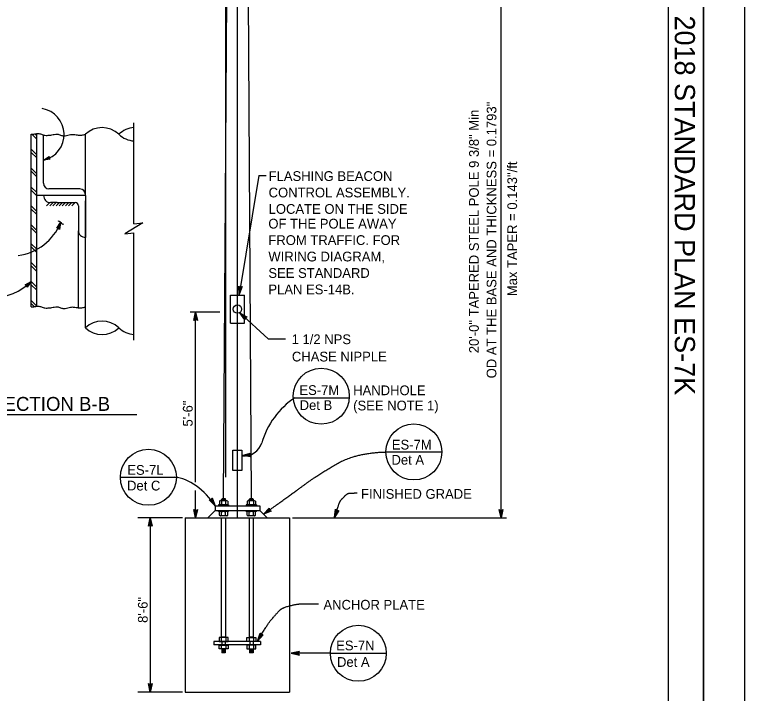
# Model space of a CAD drawing. Extents: x -894 to 1988, y -476 to 1411.
# Drawn here: x 342 to 866, y -180 to 307 of the extents above; entities that cross this region are included whole.
import ezdxf

# ---------------------------------------------------------------- set-up
doc = ezdxf.new("R2010")
doc.units = 0
for name, color, linetype in [('10 Sheet Format', 7, 'Continuous'), ('56 Stage 3 Anno', 7, 'Continuous'), ('57 Undefined', 7, 'Continuous'), ('59 Sndwall Anno', 7, 'Continuous'), ('60 Nongeo Data', 7, 'Continuous')]:
    doc.layers.add(name, color=color, linetype=linetype)

msp = doc.modelspace()

# ---------------------------------------------------------------- linework, layer by layer
at = {"layer": '10 Sheet Format'}
for p, q in [((836.58, 668.96), (836.58, -431.04)), ((811.55, -406.04), (811.55, 643.96))]:
    msp.add_line(p, q, dxfattribs=at)
for points in [[(-894.04, 713.56), (865.96, 713.56), (865.96, -476.44), (-894.04, -476.44)], [(-863.43, -431.04), (836.58, -431.04), (836.58, 668.96), (-863.43, 668.96)]]:
    msp.add_lwpolyline(points, close=True, dxfattribs=at)
at = {"layer": '56 Stage 3 Anno'}
for p, q in [((493.37, -25.16), (493.37, 454.84)), ((501.79, -54.46), (501.79, 425.54)), ((691.14, -54.46), (691.14, 423.54)), ((362.4, 202.54), (366.56, 205.17)), ((363.45, 202.92), (366.48, 204.84)), ((364.48, 203.29), (366.44, 204.53)), ((366.56, 205.17), (366.32, 203.95)), ((366.56, 205.17), (366.56, 205.17)), ((367.28, 203.16), (362.4, 202.54)), ((362.4, 202.54), (362.4, 202.54)), ((367.02, 203.37), (363.44, 202.92)), ((366.75, 203.58), (364.48, 203.29)), ((365.52, 203.67), (366.36, 204.19)), ((366.52, 203.79), (365.52, 203.67)), ((366.32, 203.95), (367.28, 203.16)), ((367.28, 203.16), (367.28, 203.16)), ((517.08, 191.53), (503.02, 106.04)), ((517.08, 191.53), (522.33, 191.53)), ((372, 153.62), (374.81, 157.66)), ((372, 153.62), (374.81, 157.66)), ((374.81, 157.66), (373.98, 152.81)), ((374.81, 157.66), (373.98, 152.81)), ((374.81, 157.66), (374.81, 157.66)), ((374.81, 157.66), (374.81, 157.66)), ((373.24, 153.81), (372, 153.62)), ((373.24, 153.81), (372, 153.62)), ((372, 153.62), (372, 153.62)), ((372, 153.62), (372, 153.62)), ((372.33, 153.67), (374.39, 156.64)), ((372.33, 153.67), (374.39, 156.64)), ((372.67, 153.74), (373.97, 155.62)), ((372.67, 153.74), (373.97, 155.62)), ((372.98, 153.76), (373.55, 154.59)), ((372.98, 153.76), (373.55, 154.59)), ((373.98, 152.81), (373.24, 153.81)), ((373.98, 152.81), (373.24, 153.81)), ((373.55, 154.59), (373.39, 153.62)), ((373.55, 154.59), (373.39, 153.62)), ((373.97, 155.62), (373.58, 153.33)), ((373.97, 155.62), (373.58, 153.33)), ((374.39, 156.63), (373.79, 153.1)), ((374.39, 156.63), (373.79, 153.1)), ((373.98, 152.81), (373.98, 152.81)), ((373.98, 152.81), (373.98, 152.81)), ((349.36, 112.86), (353.63, 115.3)), ((350.55, 112.5), (349.36, 112.86)), ((349.36, 112.86), (349.36, 112.86)), ((349.68, 112.76), (352.81, 114.56)), ((350.01, 112.68), (351.99, 113.81)), ((350.3, 112.57), (351.17, 113.07)), ((350.8, 111.28), (350.55, 112.5)), ((351.17, 113.07), (350.6, 112.26)), ((351.99, 113.81), (350.66, 111.92)), ((352.81, 114.55), (350.74, 111.62)), ((353.63, 115.3), (350.8, 111.28)), ((350.8, 111.28), (350.8, 111.28)), ((353.63, 115.3), (353.63, 115.3)), ((489.05, 93.42), (467.74, 93.42)), ((470.4, 87.42), (471.74, 93.42)), ((470.76, 87.63), (471.74, 92.04)), ((471.11, 87.87), (471.74, 90.66)), ((471.46, 88.04), (471.74, 89.27)), ((471.74, 93.42), (471.74, 93.42)), ((471.74, 93.42), (473.07, 87.42)), ((471.74, -28.77), (471.74, 93.42)), ((471.74, 92.03), (472.71, 87.65)), ((471.74, 90.66), (472.36, 87.83)), ((471.74, 89.27), (472, 88.07)), ((523.88, 74.25), (503.55, 92.91)), ((507.07, 87.86), (503.55, 92.91)), ((503.55, 92.91), (503.55, 92.91)), ((503.55, 92.91), (508.87, 89.83)), ((507.15, 88.27), (504.57, 91.97)), ((504.58, 91.97), (508.46, 89.72)), ((507.22, 88.69), (505.59, 91.04)), ((505.59, 91.04), (508.09, 89.59)), ((507.32, 89.07), (506.6, 90.1)), ((506.6, 90.1), (507.68, 89.48)), ((507.38, 89.39), (507.07, 87.86)), ((508.87, 89.83), (507.38, 89.39)), ((508.87, 89.83), (508.87, 89.83)), ((471.74, 88.22), (470.4, 87.42)), ((470.4, 87.42), (470.4, 87.42)), ((473.07, 87.42), (471.74, 88.22)), ((473.07, 87.42), (473.07, 87.42)), ((507.07, 87.86), (507.07, 87.86)), ((523.88, 74.25), (536.27, 74.25)), ((505.13, -9.65), (510.91, -7.85)), ((511.13, -10.46), (505.13, -9.65)), ((505.13, -9.65), (505.13, -9.65)), ((510.89, -10.13), (506.49, -9.54)), ((506.5, -9.53), (510.71, -8.22)), ((507.84, -9.42), (510.56, -8.57)), ((510.63, -9.8), (507.84, -9.42)), ((509.2, -9.31), (510.36, -8.94)), ((510.43, -9.47), (509.2, -9.31)), ((510.91, -7.85), (510.23, -9.22)), ((510.23, -9.22), (511.13, -10.46)), ((510.91, -7.85), (510.91, -7.85)), ((511.13, -10.46), (511.13, -10.46)), ((471.74, -54.46), (471.74, -34.67)), ((481.4, -41.37), (482.95, -41.33)), ((485.76, -45.71), (481.4, -41.37)), ((481.4, -41.37), (481.4, -41.37)), ((485.01, -44.54), (481.83, -41.38)), ((484.27, -43.38), (482.22, -41.34)), ((483.53, -42.22), (482.65, -41.34)), ((482.95, -41.33), (483.65, -39.93)), ((483.09, -41.03), (483.53, -42.22)), ((483.29, -40.7), (484.27, -43.38)), ((483.47, -40.31), (485.01, -44.55)), ((483.65, -39.93), (483.65, -39.93)), ((483.65, -39.93), (485.76, -45.71)), ((485.76, -45.71), (485.76, -45.71)), ((471.74, -54.46), (470.41, -48.46)), ((470.41, -48.46), (470.41, -48.46)), ((470.41, -48.46), (471.74, -49.26)), ((471.74, -54.46), (470.41, -48.46)), ((470.41, -48.46), (470.41, -48.46)), ((470.41, -48.46), (471.74, -49.26)), ((471.74, -53.07), (470.77, -48.69)), ((471.74, -53.07), (470.77, -48.69)), ((471.74, -51.7), (471.12, -48.87)), ((471.74, -51.7), (471.12, -48.87)), ((471.74, -50.32), (471.47, -49.11)), ((471.74, -50.32), (471.47, -49.11)), ((471.74, -49.26), (473.08, -48.46)), ((473.08, -48.46), (471.74, -54.46)), ((471.74, -49.26), (473.08, -48.46)), ((473.08, -48.46), (471.74, -54.46)), ((472.72, -48.68), (471.74, -53.08)), ((472.72, -48.68), (471.74, -53.08)), ((472.36, -48.91), (471.74, -51.7)), ((472.36, -48.91), (471.74, -51.7)), ((472.02, -49.09), (471.74, -50.32)), ((472.02, -49.09), (471.74, -50.32)), ((473.08, -48.46), (473.08, -48.46)), ((473.08, -48.46), (473.08, -48.46)), ((571.47, -54.22), (572.12, -48.21)), ((574.61, -49.05), (571.47, -54.22)), ((571.9, -52.92), (572.38, -48.54)), ((574.21, -49.14), (571.9, -52.93)), ((572.12, -48.21), (572.12, -48.21)), ((572.12, -48.21), (573.11, -49.37)), ((572.34, -51.64), (572.65, -48.81)), ((573.8, -49.24), (572.34, -51.64)), ((572.78, -50.36), (572.91, -49.14)), ((573.42, -49.3), (572.78, -50.36)), ((573.11, -49.37), (574.61, -49.05)), ((574.61, -49.05), (574.61, -49.05)), ((691.14, -54.46), (689.81, -48.46)), ((689.81, -48.46), (689.81, -48.46)), ((689.81, -48.46), (691.14, -49.26)), ((691.14, -53.07), (690.17, -48.69)), ((691.14, -51.7), (690.52, -48.87)), ((691.14, -50.32), (690.87, -49.11)), ((691.14, -49.26), (692.48, -48.46)), ((692.48, -48.46), (691.14, -54.46)), ((692.12, -48.68), (691.14, -53.08)), ((691.76, -48.91), (691.14, -51.7)), ((691.42, -49.09), (691.14, -50.32)), ((692.48, -48.46), (692.48, -48.46)), ((462.29, -54.46), (430.29, -54.46)), ((437.86, -60.46), (439.21, -54.46)), ((437.86, -60.46), (439.21, -54.46)), ((438.22, -60.24), (439.2, -55.84)), ((438.22, -60.24), (439.2, -55.84)), ((438.58, -60.01), (439.2, -57.22)), ((438.58, -60.01), (439.2, -57.22)), ((439.2, -57.22), (439.83, -60.05)), ((439.2, -57.22), (439.83, -60.05)), ((439.21, -54.46), (439.21, -179.46)), ((439.21, -54.46), (439.21, -54.46)), ((439.21, -54.46), (440.53, -60.46)), ((439.21, -54.46), (439.21, -54.46)), ((439.21, -54.46), (440.53, -60.46)), ((439.21, -55.85), (440.18, -60.23)), ((439.21, -55.85), (440.18, -60.23)), ((471.74, -54.46), (471.74, -54.46)), ((471.74, -54.46), (471.74, -54.46)), ((541.29, -54.46), (661.94, -54.46)), ((571.47, -54.22), (571.47, -54.22)), ((661.94, -54.46), (695.14, -54.46)), ((691.14, -54.46), (691.14, -54.46)), ((439.21, -59.66), (437.86, -60.46)), ((439.21, -59.66), (437.86, -60.46)), ((437.86, -60.46), (437.86, -60.46)), ((437.86, -60.46), (437.86, -60.46)), ((438.93, -59.83), (439.2, -58.6)), ((438.93, -59.83), (439.2, -58.6)), ((439.2, -58.6), (439.47, -59.81)), ((439.2, -58.6), (439.47, -59.81)), ((440.53, -60.46), (439.21, -59.66)), ((440.53, -60.46), (439.21, -59.66)), ((440.53, -60.46), (440.53, -60.46)), ((440.53, -60.46), (440.53, -60.46)), ((546.41, -150.33), (540.41, -151.67)), ((568.22, -151.67), (540.41, -151.67)), ((540.41, -151.67), (540.41, -151.67)), ((540.41, -151.67), (546.41, -153)), ((546.2, -150.69), (541.79, -151.67)), ((541.8, -151.68), (546.18, -152.64)), ((545.96, -151.05), (543.18, -151.67)), ((543.18, -151.67), (546, -152.3)), ((545.79, -151.4), (544.56, -151.67)), ((544.56, -151.67), (545.77, -151.94)), ((545.61, -151.67), (546.41, -150.33)), ((546.41, -153), (545.61, -151.67)), ((546.41, -150.33), (546.41, -150.33)), ((546.41, -153), (546.41, -153)), ((439.21, -179.46), (437.87, -173.46)), ((437.87, -173.46), (437.87, -173.46)), ((437.87, -173.46), (439.21, -174.26)), ((439.21, -179.46), (437.87, -173.46)), ((437.87, -173.46), (437.87, -173.46)), ((437.87, -173.46), (439.21, -174.26)), ((439.2, -178.07), (438.23, -173.69)), ((439.2, -178.07), (438.23, -173.69)), ((439.21, -176.7), (438.58, -173.87)), ((439.21, -176.7), (438.58, -173.87)), ((439.21, -175.32), (438.94, -174.11)), ((439.21, -175.32), (438.94, -174.11)), ((439.21, -174.26), (440.54, -173.46)), ((440.54, -173.46), (439.21, -179.46)), ((439.21, -174.26), (440.54, -173.46)), ((440.54, -173.46), (439.21, -179.46)), ((440.19, -173.68), (439.21, -178.08)), ((440.19, -173.68), (439.21, -178.08)), ((439.83, -173.91), (439.21, -176.7)), ((439.83, -173.91), (439.21, -176.7)), ((439.48, -174.09), (439.21, -175.32)), ((439.48, -174.09), (439.21, -175.32)), ((440.54, -173.46), (440.54, -173.46)), ((440.54, -173.46), (440.54, -173.46)), ((462.29, -179.46), (430.29, -179.46)), ((439.21, -179.46), (439.21, -179.46)), ((439.21, -179.46), (439.21, -179.46))]:
    msp.add_line(p, q, dxfattribs=at)
for points in [[(501.79, 301.54), (501.79, 305.54)], [(501.79, 278.54), (501.79, 298.54)], [(501.79, 271.54), (501.79, 275.54)], [(501.79, 248.54), (501.79, 268.54)], [(501.79, 241.54), (501.79, 245.54)], [(501.79, 218.54), (501.79, 238.54)], [(501.79, 211.54), (501.79, 215.54)], [(501.79, 188.54), (501.79, 208.54)], [(501.79, 181.54), (501.79, 185.54)], [(501.79, 158.54), (501.79, 178.54)], [(501.79, 151.54), (501.79, 155.54)], [(501.79, 128.54), (501.79, 148.54)], [(501.79, 121.54), (501.79, 125.54)], [(501.79, 98.54), (501.79, 118.54)], [(501.79, 91.54), (501.79, 95.54)], [(501.79, 68.54), (501.79, 88.54)], [(501.79, 61.54), (501.79, 65.54)], [(501.79, 38.54), (501.79, 58.54)], [(501.79, 31.54), (501.79, 35.54)], [(501.79, 8.54), (501.79, 28.54)], [(501.79, 1.54), (501.79, 5.54)], [(501.79, -21.46), (501.79, -1.46)], [(501.79, -28.46), (501.79, -24.46)], [(501.79, -51.46), (501.79, -31.46)]]:
    msp.add_lwpolyline(points, dxfattribs=at)
for points in [[(505.28, 111.65), (503.02, 106.04), (502.69, 112.08), (503, 111.82), (503.24, 107.39), (504.9, 111.5), (504.52, 111.36), (503.47, 108.72), (503.31, 111.55), (503.62, 111.29), (503.69, 110.06), (504.15, 111.21), (503.85, 111.09), (502.69, 112.08), (503.85, 111.09)], [(526, -49.5), (520.42, -51.83), (524.48, -47.35), (524.51, -47.76), (521.53, -51.04), (525.63, -49.33), (525.25, -49.17), (522.64, -50.26), (524.54, -48.16), (524.57, -48.57), (523.75, -49.48), (524.88, -49), (524.59, -48.88), (524.48, -47.35), (524.59, -48.88)], [(520.36, -138.43), (516.28, -142.9), (518.08, -137.12), (518.27, -137.48), (516.96, -141.71), (519.95, -138.44), (519.54, -138.44), (517.63, -140.54), (518.47, -137.83), (518.67, -138.19), (518.31, -139.36), (519.14, -138.45), (518.82, -138.46), (518.08, -137.12), (518.82, -138.46)]]:
    msp.add_lwpolyline(points, close=True, dxfattribs=at)
for centre, radius, start, end in [((358.39, 220.97), 18.89, 283.1884, 80.4138), ((339.15, 172.16), 38.49, 277.8051, 337.873), ((373.26, 156.71), 1.91, 28.5495, 105.448), ((376.61, 158.53), 1.91, 208.5495, 285.448), ((323.24, 147.38), 44.19, 273.2996, 313.4449), ((576.37, -17.48), 59.59, 124.0262, 163.4845), ((506.79, 3.15), 12.98, 262.8891, 343.4845)]:
    msp.add_arc(centre, radius, start, end, dxfattribs=at)
msp.add_ellipse((467.5, -51.39), major_axis=(20.4, -23.3), ratio=0.582821, start_param=1.317582, end_param=2.609734, dxfattribs=at)
for points in [[(520.42, -51.83), (540.63, -37.51), (559.09, -23.74), (586.91, -7.62), (608.44, -7.07)], [(571.47, -54.22), (573.8, -47.29), (575.34, -42.39), (577.76, -39.97), (580.91, -36.67), (584.35, -36.6), (587.72, -36.45)], [(516.28, -142.9), (523.05, -131.06), (529.48, -123.62), (533.87, -118.88), (545.04, -116.17), (549.1, -116.17), (559.92, -116.17)]]:
    msp.add_open_spline(points, degree=2, dxfattribs=at)
at = {"layer": '57 Undefined'}
for p, q in [((541.96, 31.91), (582.12, 31.91)), ((327.18, 19.87), (429.64, 19.87)), ((608.44, -7.07), (648.65, -7.07)), ((417.72, -25.28), (457.93, -25.28)), ((568.54, -151.67), (608.75, -151.67))]:
    msp.add_line(p, q, dxfattribs=at)
for centre in [(562.04, 32.98), (628.54, -7.07), (437.82, -25.28), (588.64, -151.67)]:
    msp.add_circle(centre, 20.11, dxfattribs=at)
at = {"layer": '59 Sndwall Anno'}
for p, q in [((354.16, 221.12), (357.6, 217.68)), ((356.22, 221.33), (357.6, 219.94)), ((353.6, 210.37), (357.6, 206.37)), ((353.6, 208.1), (357.6, 204.1)), ((353.6, 196.79), (357.6, 192.79)), ((353.6, 194.53), (357.6, 190.53)), ((353.6, 183.21), (357.6, 179.21)), ((353.6, 180.95), (357.6, 176.95)), ((353.6, 169.64), (357.6, 165.64)), ((367.11, 172.07), (364.7, 169.66)), ((369.36, 172.06), (366.96, 169.66)), ((371.63, 172.06), (369.23, 169.66)), ((373.89, 172.06), (371.49, 169.66)), ((376.15, 172.06), (373.75, 169.66)), ((378.41, 172.06), (376.01, 169.66)), ((380.68, 172.06), (378.28, 169.66)), ((382.94, 172.06), (380.54, 169.66)), ((385.2, 172.06), (382.8, 169.66)), ((353.6, 167.38), (357.6, 163.38)), ((353.6, 156.06), (357.6, 152.06)), ((353.6, 153.8), (357.6, 149.8)), ((353.6, 142.49), (357.6, 138.49)), ((353.6, 140.22), (357.6, 136.22)), ((353.6, 128.91), (357.6, 124.91)), ((353.6, 126.65), (357.6, 122.65)), ((353.6, 115.33), (357.6, 111.33)), ((353.6, 113.07), (357.6, 109.07)), ((353.6, 101.76), (357.6, 97.76)), ((353.6, 99.49), (355.81, 97.29))]:
    msp.add_line(p, q, dxfattribs=at)
at = {"layer": '60 Nongeo Data'}
for p, q in [((508.81, 423.49), (511.7, -40.43)), ((491.88, -40.43), (494.51, 378.37)), ((427.43, 156.73), (427.43, 229.4)), ((353.6, 97.06), (353.6, 221.06)), ((357.6, 97.48), (357.6, 221.48)), ((362.4, 185.86), (362.4, 220.73)), ((392.6, 177.06), (392.6, 221.06)), ((388.6, 181.86), (366.4, 181.86)), ((392.6, 177.06), (357.6, 177.06)), ((362.6, 177.06), (362.6, 177.11)), ((362.6, 177.06), (362.6, 176.86)), ((392.6, 177.06), (392.6, 177.86)), ((392.6, 177.06), (392.6, 147.06)), ((392.6, 82.13), (392.6, 173.29)), ((372.4, 172.06), (367.44, 172.06)), ((372.4, 172.06), (385.2, 172.06)), ((387.6, 169.66), (387.6, 151.86)), ((387.6, 96.52), (387.6, 151.86)), ((427.43, 73.18), (427.43, 150.33)), ((496.79, 85.54), (496.79, 105.54)), ((496.79, 105.54), (506.79, 105.54)), ((506.79, 85.54), (506.79, 105.54)), ((496.79, 85.54), (506.79, 85.54)), ((490.98, -40.43), (490.31, -41.1)), ((490.31, -42.1), (490.31, -41.1)), ((490.31, -41.1), (493.31, -41.1)), ((490.98, -40.43), (492.65, -40.43)), ((492.65, -40.43), (493.31, -41.1)), ((493.31, -42.1), (493.31, -41.1)), ((510.94, -40.43), (510.27, -41.1)), ((510.27, -42.1), (510.27, -41.1)), ((510.27, -41.1), (513.27, -41.1)), ((510.94, -40.43), (512.6, -40.43)), ((512.6, -40.43), (513.27, -41.1)), ((513.27, -42.1), (513.27, -41.1)), ((485.79, -45.71), (517.79, -45.71)), ((485.79, -45.71), (485.79, -49.21)), ((488.15, -45.04), (488.15, -45.71)), ((495.48, -45.04), (488.15, -45.04)), ((488.8, -42.41), (488.8, -44.74)), ((494.08, -42.1), (489.55, -42.1)), ((490.31, -42.41), (490.31, -44.74)), ((493.32, -42.41), (493.32, -44.74)), ((494.83, -42.41), (494.83, -44.74)), ((495.48, -45.04), (495.48, -45.71)), ((508.1, -45.04), (508.1, -45.71)), ((515.44, -45.04), (508.1, -45.04)), ((508.75, -42.41), (508.75, -44.74)), ((514.03, -42.1), (509.51, -42.1)), ((510.26, -42.41), (510.26, -44.74)), ((513.28, -42.41), (513.28, -44.74)), ((514.79, -42.41), (514.79, -44.74)), ((515.44, -45.04), (515.44, -45.71)), ((517.79, -45.71), (517.79, -49.21)), ((485.79, -49.21), (480.54, -54.46)), ((485.79, -49.21), (517.79, -49.21)), ((488.15, -49.88), (488.15, -49.21)), ((495.48, -49.88), (488.15, -49.88)), ((488.8, -52.51), (488.8, -50.18)), ((490.31, -52.51), (490.31, -50.18)), ((493.32, -52.51), (493.32, -50.18)), ((494.83, -52.51), (494.83, -50.18)), ((495.48, -49.88), (495.48, -49.21)), ((508.1, -49.88), (508.1, -49.21)), ((515.44, -49.88), (508.1, -49.88)), ((508.75, -52.51), (508.75, -50.18)), ((510.26, -52.51), (510.26, -50.18)), ((513.28, -52.51), (513.28, -50.18)), ((514.79, -52.51), (514.79, -50.18)), ((515.44, -49.88), (515.44, -49.21)), ((517.79, -49.21), (523.04, -54.46)), ((464.29, -54.46), (464.29, -179.46)), ((464.29, -54.46), (539.29, -54.46)), ((494.08, -52.82), (489.55, -52.82)), ((490.31, -140.27), (490.31, -54.46)), ((493.31, -54.46), (493.31, -140.23)), ((514.03, -52.82), (509.51, -52.82)), ((510.27, -54.46), (510.27, -140.27)), ((511.79, -54.46), (539.29, -54.46)), ((513.27, -140.23), (513.27, -54.46)), ((539.29, -54.46), (539.29, -179.46)), ((490.19, -140.44), (490.19, -143.09)), ((490.62, -139.75), (492.86, -139.75)), ((490.62, -140.08), (492.86, -140.08)), ((493.44, -140.44), (493.44, -143.09)), ((510.18, -140.44), (510.18, -143.09)), ((510.64, -139.75), (512.87, -139.75)), ((510.64, -140.08), (512.87, -140.08)), ((513.43, -140.44), (513.43, -143.09)), ((518.41, -143.25), (484.9, -143.25)), ((484.9, -143.25), (484.9, -145.68)), ((518.41, -145.68), (484.9, -145.68)), ((490.19, -145.86), (490.19, -148.51)), ((490.58, -143.09), (490.58, -145.84)), ((493.01, -143.09), (493.01, -145.84)), ((493.44, -145.86), (493.44, -148.51)), ((510.18, -145.86), (510.18, -148.51)), ((510.6, -143.09), (510.6, -145.84)), ((513.04, -143.09), (513.04, -145.84)), ((513.43, -145.86), (513.43, -148.51)), ((518.41, -143.25), (518.41, -145.68)), ((490.58, -148.51), (490.58, -151.35)), ((493.01, -151.35), (490.58, -151.35)), ((490.65, -148.99), (492.88, -148.99)), ((490.65, -149.32), (492.88, -149.32)), ((490.65, -149.7), (492.88, -149.7)), ((490.65, -150.07), (492.88, -150.07)), ((490.65, -150.45), (492.88, -150.45)), ((490.65, -150.8), (492.88, -150.8)), ((490.65, -151.08), (492.88, -151.08)), ((493.01, -148.51), (493.01, -151.35)), ((510.57, -148.51), (510.57, -151.35)), ((513, -151.35), (510.57, -151.35)), ((510.64, -148.99), (512.87, -148.99)), ((510.64, -149.32), (512.87, -149.32)), ((510.64, -149.7), (512.87, -149.7)), ((510.64, -150.07), (512.87, -150.07)), ((510.64, -150.45), (512.87, -150.45)), ((510.64, -150.8), (512.87, -150.8)), ((510.64, -151.08), (512.87, -151.08)), ((513, -148.51), (513, -151.35)), ((464.29, -179.46), (539.29, -179.46))]:
    msp.add_line(p, q, dxfattribs=at)
msp.add_lwpolyline([(427.43, 156.73), (433.83, 157.53), (421.03, 149.53), (427.43, 150.33)], dxfattribs=at)
for points in [[(498.49, -5.87), (504.98, -5.87), (504.98, -20.48), (498.49, -20.48)], [(495.04, -140.42), (488.59, -140.42), (488.59, -143.09), (495.04, -143.09)], [(508.57, -140.42), (515.03, -140.42), (515.03, -143.09), (508.57, -143.09)], [(495.04, -148.51), (488.59, -148.51), (488.59, -145.84), (495.04, -145.84)], [(508.57, -148.51), (515.03, -148.51), (515.03, -145.84), (508.57, -145.84)]]:
    msp.add_lwpolyline(points, close=True, dxfattribs=at)
msp.add_circle((501.79, 95.54), 3, dxfattribs=at)
for centre, radius, start, end in [((404.6, 208.53), 17.35, 46.2386, 133.7614), ((428.6, 208.53), 17.35, 93.8833, 133.7613), ((428.6, 233.59), 17.35, 226.2386, 266.1167), ((366.4, 185.86), 4, 180, 270), ((388.6, 177.86), 4, 0, 90), ((367.4, 176.86), 4.8, 177.61, 270), ((385.2, 169.66), 2.4, 0, 90), ((392.4, 151.86), 4.8, 180, 272.3887), ((404.6, 69.6), 17.35, 46.2386, 133.7614), ((404.6, 94.66), 17.35, 226.2386, 313.7614), ((428.6, 94.66), 17.35, 226.2386, 266.1165), ((489.55, -43.19), 1.09, 45.9647, 134.0353), ((489.55, -43.96), 1.09, 225.9647, 314.0353), ((491.81, -46.2), 4.09, 68.3259, 111.6741), ((491.81, -40.94), 4.09, 248.3259, 291.6741), ((494.08, -43.19), 1.09, 45.9647, 134.0353), ((494.08, -43.96), 1.09, 225.9647, 314.0353), ((509.51, -43.19), 1.09, 45.9647, 134.0353), ((509.51, -43.96), 1.09, 225.9647, 314.0353), ((511.77, -46.2), 4.09, 68.3259, 111.6741), ((511.77, -40.94), 4.09, 248.3259, 291.6741), ((514.03, -43.19), 1.09, 45.9647, 134.0353), ((514.03, -43.96), 1.09, 225.9647, 314.0353), ((489.55, -50.96), 1.09, 45.9647, 134.0353), ((491.81, -53.98), 4.09, 68.3259, 111.6741), ((494.08, -50.96), 1.09, 45.9647, 134.0353), ((509.51, -50.96), 1.09, 45.9647, 134.0353), ((511.77, -53.98), 4.09, 68.3259, 111.6741), ((514.03, -50.96), 1.09, 45.9647, 134.0353), ((489.55, -51.73), 1.09, 225.9647, 314.0353), ((491.81, -48.72), 4.09, 248.3259, 291.6741), ((494.08, -51.73), 1.09, 225.9647, 314.0353), ((509.51, -51.73), 1.09, 225.9647, 314.0353), ((511.77, -48.72), 4.09, 248.3259, 291.6741), ((514.03, -51.73), 1.09, 225.9647, 314.0353)]:
    msp.add_arc(centre, radius, start, end, dxfattribs=at)
for points in [[(353.6, 221.06), (355.58, 221.26), (358.57, 221.59), (361.05, 221.12), (363.47, 220.42), (366.79, 220.42), (370.2, 220.98), (372.44, 221.17), (374.73, 220.47), (377.07, 220), (381.04, 220.79), (382.63, 221.03), (385.06, 220.89), (388.33, 220.42), (390.05, 220.47), (392.6, 221.06)], [(353.6, 97.06), (355.58, 97.26), (358.57, 97.59), (361.05, 97.12), (363.47, 96.42), (366.79, 96.42), (370.2, 96.98), (372.44, 97.17), (374.73, 96.47), (377.07, 96), (381.04, 96.79), (382.63, 97.03), (385.06, 96.89), (388.33, 96.42), (390.05, 96.47), (392.6, 97.06)]]:
    msp.add_spline(points, degree=3, dxfattribs=at)

# ---------------------------------------------------------------- texts
at = {"layer": '10 Sheet Format'}
msp.add_text('2018 STANDARD PLAN ES-7K', height=14.5, rotation=270, dxfattribs=at).set_placement((815.95, 306.38))
at = {"layer": '57 Undefined'}
for s, p in [('OD AT THE BASE AND THICKNESS = 0.1793"', (687.81, 45.8)), ('20\'-0" TAPERED STEEL POLE 9 3/8" Min', (675.19, 63.85)), ('Max TAPER = 0.143"/ft', (702.68, 104.79)), ('5\'-6"', (469.63, 11.21)), ('8\'-6"', (437.34, -129.83))]:
    msp.add_text(s, height=7, rotation=90, dxfattribs=at).set_placement(p)
for s, height, p in [('FLASHING BEACON', 7, (524.2, 187.57)), ('CONTROL ASSEMBLY.', 7, (524.2, 175.76)), ('LOCATE ON THE SIDE', 7, (524.2, 163.95)), ('OF THE POLE AWAY', 7, (524.02, 153.4)), ('FROM TRAFFIC. FOR', 7, (524.02, 141.59)), ('WIRING DIAGRAM,', 7, (524.02, 129.78)), ('SEE STANDARD', 7, (524.02, 117.97)), ('PLAN ES-14B.', 7, (524.02, 106.16)), ('1 1/2 NPS', 7, (540.74, 70.36)), ('CHASE NIPPLE', 7, (540.91, 57.93)), ('ES-7M', 7, (546.31, 33.87)), ('HANDHOLE', 7, (584.94, 33.7)), ('SECTION B-B', 10, (324.87, 22.44)), ('Det B', 7, (546.49, 23.06)), ('(SEE NOTE 1)', 7, (584.94, 22.77)), ('ES-7M', 7, (612.7, -5.32)), ('Det A', 7, (612.45, -16.19)), ('ES-7L', 7, (422.69, -23.47)), ('Det C', 7, (422.5, -34.73)), ('FINISHED GRADE', 7, (590.59, -40.7)), ('ANCHOR PLATE', 7, (563.57, -120.29)), ('ES-7N', 7, (572.72, -149.54)), ('Det A', 7, (573.34, -161.4))]:
    msp.add_text(s, height=height, dxfattribs=at).set_placement(p)

doc.saveas('drawing.dxf')
